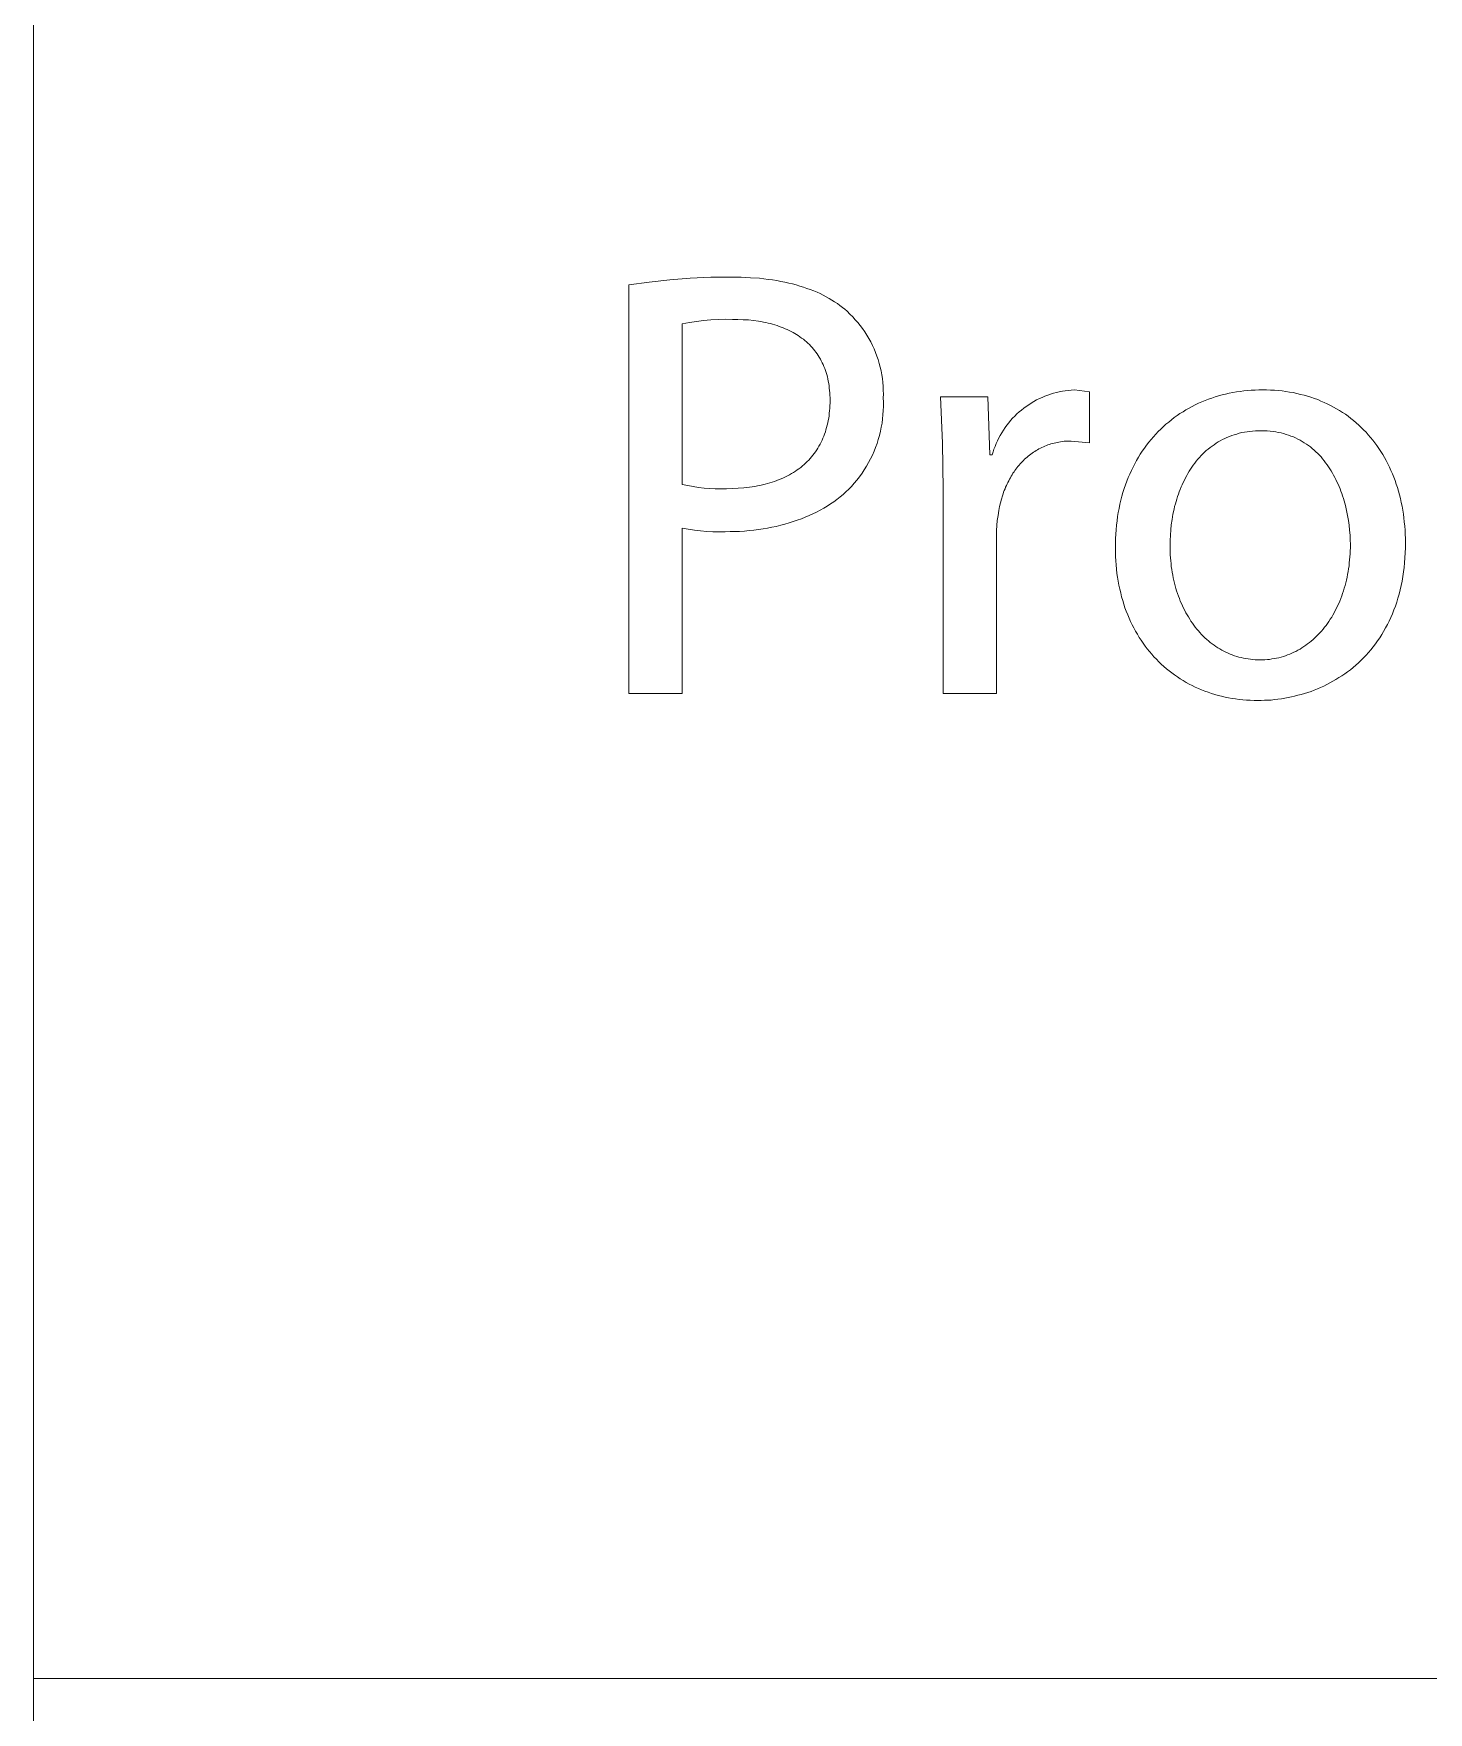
# Model space of a CAD drawing. Header units: millimetres. Extents: x 578 to 4608, y -138 to 2677.
# Drawn here: x 3085.2 to 3177, y -27.9 to 82.5 of the extents above; entities that cross this region are included whole.
import ezdxf

# ---------------------------------------------------------------- set-up
doc = ezdxf.new("R2010")
doc.units = ezdxf.units.MM
doc.header["$MEASUREMENT"] = 0
doc.layers.add('Domyślny', color=7, linetype='Continuous', true_color=0x000000)

msp = doc.modelspace()

# ---------------------------------------------------------------- linework, layer by layer
at = {"layer": 'Domyślny', "color": 18, "lineweight": 15, "true_color": 0x000000}
for p, q in [((3085.22, -138.31), (3085.22, 312.22)), ((3125.72, 66.14), (3127.07, 66.29)), ((3127.07, 66.29), (3128.42, 66.4)), ((3128.42, 66.4), (3129.77, 66.46)), ((3129.77, 66.46), (3131.12, 66.47)), ((3131.12, 66.47), (3131.76, 66.46)), ((3131.76, 66.46), (3132.38, 66.43)), ((3132.38, 66.43), (3132.98, 66.39)), ((3132.98, 66.39), (3133.27, 66.36)), ((3133.27, 66.36), (3133.55, 66.32)), ((3133.55, 66.32), (3133.83, 66.28)), ((3133.83, 66.28), (3134.11, 66.24)), ((3134.11, 66.24), (3134.38, 66.19)), ((3124.39, 65.95), (3125.72, 66.14)), ((3124.39, 39.08), (3124.39, 65.95)), ((3134.38, 66.19), (3134.64, 66.14)), ((3134.64, 66.14), (3134.9, 66.08)), ((3134.9, 66.08), (3135.15, 66.02)), ((3135.15, 66.02), (3135.39, 65.95)), ((3135.39, 65.95), (3135.63, 65.88)), ((3135.63, 65.88), (3135.87, 65.81)), ((3135.87, 65.81), (3136.1, 65.73)), ((3136.1, 65.73), (3136.32, 65.65)), ((3136.32, 65.65), (3136.54, 65.56)), ((3136.54, 65.56), (3136.76, 65.47)), ((3136.76, 65.47), (3136.96, 65.38)), ((3136.96, 65.38), (3137.17, 65.28)), ((3137.17, 65.28), (3137.36, 65.18)), ((3137.36, 65.18), (3137.56, 65.07)), ((3137.56, 65.07), (3137.74, 64.96)), ((3137.74, 64.96), (3137.92, 64.84)), ((3137.92, 64.84), (3138.1, 64.73)), ((3138.1, 64.73), (3138.27, 64.6)), ((3138.27, 64.6), (3138.43, 64.48)), ((3138.43, 64.48), (3138.59, 64.35)), ((3138.59, 64.35), (3138.75, 64.22)), ((3138.75, 64.22), (3138.93, 64.04)), ((3138.93, 64.04), (3139.11, 63.86)), ((3128.36, 63.49), (3127.89, 63.4)), ((3127.89, 63.4), (3127.89, 52.84)), ((3128.83, 63.56), (3128.36, 63.49)), ((3129.3, 63.62), (3128.83, 63.56)), ((3129.78, 63.66), (3129.3, 63.62)), ((3130.25, 63.69), (3129.78, 63.66)), ((3130.73, 63.7), (3130.25, 63.69)), ((3131.2, 63.69), (3130.73, 63.7)), ((3131.56, 63.69), (3131.2, 63.69)), ((3131.91, 63.67), (3131.56, 63.69)), ((3132.25, 63.65), (3131.91, 63.67)), ((3132.59, 63.61), (3132.25, 63.65)), ((3132.91, 63.57), (3132.59, 63.61)), ((3133.07, 63.54), (3132.91, 63.57)), ((3133.23, 63.51), (3133.07, 63.54)), ((3133.39, 63.48), (3133.23, 63.51)), ((3133.54, 63.44), (3133.39, 63.48)), ((3133.69, 63.41), (3133.54, 63.44)), ((3133.84, 63.37), (3133.69, 63.41)), ((3133.98, 63.33), (3133.84, 63.37)), ((3134.13, 63.28), (3133.98, 63.33)), ((3134.27, 63.23), (3134.13, 63.28)), ((3134.4, 63.18), (3134.27, 63.23)), ((3134.54, 63.13), (3134.4, 63.18)), ((3134.67, 63.07), (3134.54, 63.13)), ((3134.8, 63.02), (3134.67, 63.07)), ((3134.93, 62.96), (3134.8, 63.02)), ((3135.06, 62.89), (3134.93, 62.96)), ((3139.11, 63.86), (3139.28, 63.67)), ((3139.28, 63.67), (3139.45, 63.48)), ((3139.45, 63.48), (3139.6, 63.28)), ((3139.6, 63.28), (3139.76, 63.08)), ((3139.76, 63.08), (3139.9, 62.87)), ((3135.18, 62.83), (3135.06, 62.89)), ((3135.3, 62.76), (3135.18, 62.83)), ((3135.42, 62.69), (3135.3, 62.76)), ((3135.53, 62.62), (3135.42, 62.69)), ((3135.64, 62.54), (3135.53, 62.62)), ((3135.75, 62.46), (3135.64, 62.54)), ((3135.86, 62.38), (3135.75, 62.46)), ((3135.96, 62.29), (3135.86, 62.38)), ((3136.06, 62.21), (3135.96, 62.29)), ((3136.16, 62.12), (3136.06, 62.21)), ((3136.26, 62.03), (3136.16, 62.12)), ((3136.35, 61.93), (3136.26, 62.03)), ((3136.44, 61.83), (3136.35, 61.93)), ((3136.52, 61.74), (3136.44, 61.83)), ((3139.9, 62.87), (3140.04, 62.65)), ((3140.04, 62.65), (3140.17, 62.43)), ((3140.17, 62.43), (3140.29, 62.21)), ((3140.29, 62.21), (3140.4, 61.98)), ((3140.4, 61.98), (3140.51, 61.75)), ((3136.61, 61.63), (3136.52, 61.74)), ((3136.69, 61.53), (3136.61, 61.63)), ((3136.76, 61.42), (3136.69, 61.53)), ((3136.84, 61.31), (3136.76, 61.42)), ((3136.91, 61.2), (3136.84, 61.31)), ((3136.98, 61.08), (3136.91, 61.2)), ((3137.04, 60.96), (3136.98, 61.08)), ((3137.1, 60.84), (3137.04, 60.96)), ((3137.16, 60.72), (3137.1, 60.84)), ((3140.51, 61.75), (3140.61, 61.52)), ((3140.61, 61.52), (3140.7, 61.28)), ((3140.7, 61.28), (3140.78, 61.04)), ((3140.78, 61.04), (3140.85, 60.79)), ((3140.85, 60.79), (3140.92, 60.55)), ((3137.21, 60.59), (3137.16, 60.72)), ((3137.27, 60.46), (3137.21, 60.59)), ((3137.31, 60.33), (3137.27, 60.46)), ((3137.36, 60.19), (3137.31, 60.33)), ((3137.4, 60.06), (3137.36, 60.19)), ((3137.44, 59.92), (3137.4, 60.06)), ((3137.47, 59.77), (3137.44, 59.92)), ((3137.5, 59.63), (3137.47, 59.77)), ((3137.53, 59.48), (3137.5, 59.63)), ((3140.92, 60.55), (3140.97, 60.3)), ((3140.97, 60.3), (3141.02, 60.05)), ((3141.02, 60.05), (3141.06, 59.8)), ((3141.06, 59.8), (3141.09, 59.54)), ((3137.55, 59.33), (3137.53, 59.48)), ((3137.57, 59.17), (3137.55, 59.33)), ((3137.59, 59.02), (3137.57, 59.17)), ((3137.6, 58.86), (3137.59, 59.02)), ((3137.61, 58.7), (3137.6, 58.86)), ((3137.62, 58.53), (3137.61, 58.7)), ((3137.62, 58.37), (3137.62, 58.53)), ((3141.09, 59.54), (3141.11, 59.29)), ((3141.11, 59.29), (3141.12, 59.04)), ((3141.12, 59.04), (3141.13, 58.78)), ((3141.13, 58.78), (3141.12, 58.53)), ((3141.12, 58.53), (3141.13, 58.25)), ((3145.02, 55.56), (3144.88, 58.6)), ((3144.88, 58.6), (3148, 58.6)), ((3148, 58.6), (3148.12, 54.78)), ((3151.39, 58.48), (3151.57, 58.56)), ((3151.57, 58.56), (3151.75, 58.63)), ((3151.75, 58.63), (3151.94, 58.71)), ((3151.94, 58.71), (3152.12, 58.77)), ((3152.12, 58.77), (3152.32, 58.83)), ((3152.32, 58.83), (3152.51, 58.88)), ((3152.51, 58.88), (3152.7, 58.92)), ((3152.7, 58.92), (3152.9, 58.96)), ((3152.9, 58.96), (3153.09, 58.99)), ((3153.09, 58.99), (3153.29, 59.02)), ((3153.29, 59.02), (3153.49, 59.03)), ((3153.49, 59.03), (3153.69, 59.05)), ((3153.69, 59.05), (3154.69, 58.92)), ((3154.69, 58.92), (3154.69, 55.58)), ((3162.51, 58.44), (3162.73, 58.51)), ((3162.73, 58.51), (3162.95, 58.59)), ((3162.95, 58.59), (3163.18, 58.66)), ((3163.18, 58.66), (3163.41, 58.72)), ((3163.41, 58.72), (3163.64, 58.78)), ((3163.64, 58.78), (3163.88, 58.83)), ((3163.88, 58.83), (3164.11, 58.88)), ((3164.11, 58.88), (3164.35, 58.92)), ((3164.35, 58.92), (3164.59, 58.95)), ((3164.59, 58.95), (3164.84, 58.98)), ((3164.84, 58.98), (3165.08, 59.01)), ((3165.08, 59.01), (3165.33, 59.03)), ((3165.33, 59.03), (3165.58, 59.04)), ((3165.58, 59.04), (3165.83, 59.05)), ((3165.83, 59.05), (3166.08, 59.05)), ((3166.08, 59.05), (3166.34, 59.05)), ((3166.34, 59.05), (3166.6, 59.04)), ((3166.6, 59.04), (3166.85, 59.03)), ((3166.85, 59.03), (3167.11, 59.01)), ((3167.11, 59.01), (3167.36, 58.98)), ((3167.36, 58.98), (3167.61, 58.95)), ((3167.61, 58.95), (3167.85, 58.91)), ((3167.85, 58.91), (3168.09, 58.87)), ((3168.09, 58.87), (3168.33, 58.82)), ((3168.33, 58.82), (3168.57, 58.76)), ((3168.57, 58.76), (3168.8, 58.7)), ((3168.8, 58.7), (3169.03, 58.64)), ((3169.03, 58.64), (3169.25, 58.57)), ((3169.25, 58.57), (3169.48, 58.49)), ((3137.55, 57.35), (3137.57, 57.52)), ((3137.57, 57.52), (3137.59, 57.68)), ((3137.59, 57.68), (3137.6, 57.85)), ((3137.6, 57.85), (3137.61, 58.02)), ((3137.61, 58.02), (3137.62, 58.19)), ((3137.62, 58.19), (3137.62, 58.37)), ((3141.1, 57.42), (3141.07, 57.15)), ((3141.12, 57.7), (3141.1, 57.42)), ((3141.13, 57.97), (3141.12, 57.7)), ((3141.13, 58.25), (3141.13, 57.97)), ((3149.77, 57.33), (3149.91, 57.47)), ((3149.91, 57.47), (3150.06, 57.6)), ((3150.06, 57.6), (3150.21, 57.73)), ((3150.21, 57.73), (3150.37, 57.85)), ((3150.37, 57.85), (3150.53, 57.97)), ((3150.53, 57.97), (3150.69, 58.08)), ((3150.69, 58.08), (3150.86, 58.19)), ((3150.86, 58.19), (3151.03, 58.29)), ((3151.03, 58.29), (3151.21, 58.39)), ((3151.21, 58.39), (3151.39, 58.48)), ((3160.45, 57.36), (3160.64, 57.49)), ((3160.64, 57.49), (3160.84, 57.62)), ((3160.84, 57.62), (3161.03, 57.74)), ((3161.03, 57.74), (3161.24, 57.85)), ((3161.24, 57.85), (3161.44, 57.96)), ((3161.44, 57.96), (3161.65, 58.07)), ((3161.65, 58.07), (3161.86, 58.17)), ((3161.86, 58.17), (3162.07, 58.26)), ((3162.07, 58.26), (3162.29, 58.35)), ((3162.29, 58.35), (3162.51, 58.44)), ((3169.48, 58.49), (3169.7, 58.41)), ((3169.7, 58.41), (3169.91, 58.32)), ((3169.91, 58.32), (3170.13, 58.23)), ((3170.13, 58.23), (3170.33, 58.13)), ((3170.33, 58.13), (3170.54, 58.03)), ((3170.54, 58.03), (3170.74, 57.92)), ((3170.74, 57.92), (3170.94, 57.81)), ((3170.94, 57.81), (3171.14, 57.7)), ((3171.14, 57.7), (3171.33, 57.57)), ((3171.33, 57.57), (3171.52, 57.45)), ((3171.52, 57.45), (3171.7, 57.32)), ((3137.31, 56.29), (3137.35, 56.43)), ((3137.35, 56.43), (3137.39, 56.58)), ((3137.39, 56.58), (3137.43, 56.73)), ((3137.43, 56.73), (3137.47, 56.88)), ((3137.47, 56.88), (3137.5, 57.04)), ((3137.5, 57.04), (3137.53, 57.19)), ((3137.53, 57.19), (3137.55, 57.35)), ((3140.93, 56.33), (3140.87, 56.06)), ((3140.99, 56.6), (3140.93, 56.33)), ((3141.04, 56.87), (3140.99, 56.6)), ((3141.07, 57.15), (3141.04, 56.87)), ((3148.91, 56.23), (3149.02, 56.4)), ((3149.02, 56.4), (3149.13, 56.57)), ((3149.13, 56.57), (3149.25, 56.73)), ((3149.25, 56.73), (3149.37, 56.88)), ((3149.37, 56.88), (3149.5, 57.04)), ((3149.5, 57.04), (3149.63, 57.19)), ((3149.63, 57.19), (3149.77, 57.33)), ((3159.05, 56.15), (3159.21, 56.32)), ((3159.21, 56.32), (3159.38, 56.48)), ((3159.38, 56.48), (3159.55, 56.64)), ((3159.55, 56.64), (3159.72, 56.79)), ((3159.72, 56.79), (3159.9, 56.94)), ((3159.9, 56.94), (3160.08, 57.09)), ((3160.08, 57.09), (3160.26, 57.23)), ((3160.26, 57.23), (3160.45, 57.36)), ((3165.24, 56.32), (3165.06, 56.3)), ((3165.42, 56.34), (3165.24, 56.32)), ((3165.61, 56.36), (3165.42, 56.34)), ((3165.8, 56.37), (3165.61, 56.36)), ((3166, 56.37), (3165.8, 56.37)), ((3166.19, 56.37), (3166, 56.37)), ((3166.38, 56.36), (3166.19, 56.37)), ((3166.57, 56.34), (3166.38, 56.36)), ((3166.76, 56.32), (3166.57, 56.34)), ((3166.94, 56.29), (3166.76, 56.32)), ((3171.7, 57.32), (3171.88, 57.18)), ((3171.88, 57.18), (3172.06, 57.04)), ((3172.06, 57.04), (3172.23, 56.89)), ((3172.23, 56.89), (3172.4, 56.74)), ((3172.4, 56.74), (3172.56, 56.59)), ((3172.56, 56.59), (3172.72, 56.43)), ((3172.72, 56.43), (3172.88, 56.27)), ((3136.74, 55.11), (3136.82, 55.23)), ((3136.82, 55.23), (3136.89, 55.35)), ((3136.89, 55.35), (3136.96, 55.48)), ((3136.96, 55.48), (3137.03, 55.61)), ((3137.03, 55.61), (3137.09, 55.74)), ((3137.09, 55.74), (3137.15, 55.87)), ((3137.15, 55.87), (3137.21, 56.01)), ((3137.21, 56.01), (3137.26, 56.15)), ((3137.26, 56.15), (3137.31, 56.29)), ((3140.61, 55.27), (3140.51, 55.02)), ((3140.71, 55.53), (3140.61, 55.27)), ((3140.79, 55.8), (3140.71, 55.53)), ((3140.87, 56.06), (3140.79, 55.8)), ((3145.05, 52.51), (3145.02, 55.56)), ((3148.4, 55.16), (3148.47, 55.34)), ((3148.47, 55.34), (3148.55, 55.53)), ((3148.55, 55.53), (3148.63, 55.71)), ((3148.63, 55.71), (3148.72, 55.89)), ((3148.72, 55.89), (3148.81, 56.06)), ((3148.81, 56.06), (3148.91, 56.23)), ((3151.46, 55.22), (3151.36, 55.17)), ((3151.55, 55.27), (3151.46, 55.22)), ((3151.65, 55.31), (3151.55, 55.27)), ((3151.75, 55.35), (3151.65, 55.31)), ((3151.85, 55.39), (3151.75, 55.35)), ((3151.95, 55.43), (3151.85, 55.39)), ((3152.05, 55.47), (3151.95, 55.43)), ((3152.15, 55.5), (3152.05, 55.47)), ((3152.25, 55.53), (3152.15, 55.5)), ((3152.36, 55.56), (3152.25, 55.53)), ((3152.47, 55.58), (3152.36, 55.56)), ((3152.57, 55.6), (3152.47, 55.58)), ((3152.68, 55.62), (3152.57, 55.6)), ((3152.79, 55.64), (3152.68, 55.62)), ((3152.9, 55.66), (3152.79, 55.64)), ((3153.01, 55.67), (3152.9, 55.66)), ((3153.13, 55.68), (3153.01, 55.67)), ((3153.24, 55.68), (3153.13, 55.68)), ((3153.36, 55.69), (3153.24, 55.68)), ((3153.47, 55.69), (3153.36, 55.69)), ((3154.69, 55.58), (3153.47, 55.69)), ((3158.16, 55.03), (3158.3, 55.23)), ((3158.3, 55.23), (3158.44, 55.42)), ((3158.44, 55.42), (3158.59, 55.61)), ((3158.59, 55.61), (3158.74, 55.79)), ((3158.74, 55.79), (3158.89, 55.97)), ((3158.89, 55.97), (3159.05, 56.15)), ((3162.62, 55.26), (3162.5, 55.16)), ((3162.75, 55.36), (3162.62, 55.26)), ((3162.88, 55.45), (3162.75, 55.36)), ((3163.01, 55.54), (3162.88, 55.45)), ((3163.15, 55.63), (3163.01, 55.54)), ((3163.29, 55.71), (3163.15, 55.63)), ((3163.44, 55.78), (3163.29, 55.71)), ((3163.58, 55.86), (3163.44, 55.78)), ((3163.73, 55.92), (3163.58, 55.86)), ((3163.89, 55.99), (3163.73, 55.92)), ((3164.05, 56.05), (3163.89, 55.99)), ((3164.21, 56.1), (3164.05, 56.05)), ((3164.37, 56.15), (3164.21, 56.1)), ((3164.54, 56.2), (3164.37, 56.15)), ((3164.71, 56.24), (3164.54, 56.2)), ((3164.88, 56.27), (3164.71, 56.24)), ((3165.06, 56.3), (3164.88, 56.27)), ((3167.11, 56.26), (3166.94, 56.29)), ((3167.29, 56.23), (3167.11, 56.26)), ((3167.46, 56.18), (3167.29, 56.23)), ((3167.62, 56.13), (3167.46, 56.18)), ((3167.78, 56.08), (3167.62, 56.13)), ((3167.94, 56.02), (3167.78, 56.08)), ((3168.1, 55.96), (3167.94, 56.02)), ((3168.25, 55.89), (3168.1, 55.96)), ((3168.4, 55.82), (3168.25, 55.89)), ((3168.54, 55.74), (3168.4, 55.82)), ((3168.68, 55.66), (3168.54, 55.74)), ((3168.82, 55.58), (3168.68, 55.66)), ((3168.96, 55.49), (3168.82, 55.58)), ((3169.09, 55.39), (3168.96, 55.49)), ((3169.22, 55.3), (3169.09, 55.39)), ((3169.34, 55.2), (3169.22, 55.3)), ((3172.88, 56.27), (3173.03, 56.1)), ((3173.03, 56.1), (3173.18, 55.93)), ((3173.18, 55.93), (3173.32, 55.75)), ((3173.32, 55.75), (3173.46, 55.57)), ((3173.46, 55.57), (3173.6, 55.39)), ((3173.6, 55.39), (3173.73, 55.2)), ((3135.8, 54.05), (3135.91, 54.14)), ((3135.91, 54.14), (3136.01, 54.24)), ((3136.01, 54.24), (3136.12, 54.34)), ((3136.12, 54.34), (3136.22, 54.44)), ((3136.22, 54.44), (3136.31, 54.55)), ((3136.31, 54.55), (3136.4, 54.65)), ((3136.4, 54.65), (3136.49, 54.76)), ((3136.49, 54.76), (3136.58, 54.88)), ((3136.58, 54.88), (3136.66, 54.99)), ((3136.66, 54.99), (3136.74, 55.11)), ((3140.15, 54.27), (3140.01, 54.03)), ((3140.28, 54.52), (3140.15, 54.27)), ((3140.4, 54.76), (3140.28, 54.52)), ((3140.51, 55.02), (3140.4, 54.76)), ((3148.12, 54.78), (3148.28, 54.78)), ((3148.28, 54.78), (3148.34, 54.97)), ((3148.34, 54.97), (3148.4, 55.16)), ((3150.05, 54.1), (3149.98, 54.01)), ((3150.12, 54.18), (3150.05, 54.1)), ((3150.19, 54.26), (3150.12, 54.18)), ((3150.27, 54.34), (3150.19, 54.26)), ((3150.34, 54.42), (3150.27, 54.34)), ((3150.42, 54.49), (3150.34, 54.42)), ((3150.5, 54.56), (3150.42, 54.49)), ((3150.58, 54.63), (3150.5, 54.56)), ((3150.66, 54.7), (3150.58, 54.63)), ((3150.74, 54.77), (3150.66, 54.7)), ((3150.83, 54.83), (3150.74, 54.77)), ((3150.91, 54.89), (3150.83, 54.83)), ((3151, 54.95), (3150.91, 54.89)), ((3151.09, 55.01), (3151, 54.95)), ((3151.18, 55.07), (3151.09, 55.01)), ((3151.27, 55.12), (3151.18, 55.07)), ((3151.36, 55.17), (3151.27, 55.12)), ((3157.55, 53.98), (3157.66, 54.2)), ((3157.66, 54.2), (3157.78, 54.41)), ((3157.78, 54.41), (3157.9, 54.62)), ((3157.9, 54.62), (3158.03, 54.83)), ((3158.03, 54.83), (3158.16, 55.03)), ((3161.51, 54.11), (3161.42, 53.97)), ((3161.61, 54.24), (3161.51, 54.11)), ((3161.71, 54.36), (3161.61, 54.24)), ((3161.81, 54.49), (3161.71, 54.36)), ((3161.92, 54.61), (3161.81, 54.49)), ((3162.03, 54.73), (3161.92, 54.61)), ((3162.14, 54.84), (3162.03, 54.73)), ((3162.26, 54.95), (3162.14, 54.84)), ((3162.37, 55.06), (3162.26, 54.95)), ((3162.5, 55.16), (3162.37, 55.06)), ((3169.46, 55.09), (3169.34, 55.2)), ((3169.58, 54.98), (3169.46, 55.09)), ((3169.7, 54.87), (3169.58, 54.98)), ((3169.81, 54.75), (3169.7, 54.87)), ((3169.92, 54.64), (3169.81, 54.75)), ((3170.02, 54.51), (3169.92, 54.64)), ((3170.12, 54.39), (3170.02, 54.51)), ((3170.22, 54.26), (3170.12, 54.39)), ((3170.32, 54.13), (3170.22, 54.26)), ((3170.41, 54), (3170.32, 54.13)), ((3173.73, 55.2), (3173.86, 55)), ((3173.86, 55), (3173.98, 54.81)), ((3173.98, 54.81), (3174.1, 54.61)), ((3174.1, 54.61), (3174.21, 54.4)), ((3174.21, 54.4), (3174.32, 54.19)), ((3174.32, 54.19), (3174.42, 53.98)), ((3133.81, 52.98), (3133.96, 53.03)), ((3133.96, 53.03), (3134.11, 53.09)), ((3134.11, 53.09), (3134.26, 53.15)), ((3134.26, 53.15), (3134.41, 53.21)), ((3134.41, 53.21), (3134.55, 53.27)), ((3134.55, 53.27), (3134.69, 53.33)), ((3134.69, 53.33), (3134.82, 53.4)), ((3134.82, 53.4), (3134.95, 53.47)), ((3134.95, 53.47), (3135.08, 53.55)), ((3135.08, 53.55), (3135.21, 53.63)), ((3135.21, 53.63), (3135.34, 53.7)), ((3135.34, 53.7), (3135.46, 53.79)), ((3135.46, 53.79), (3135.57, 53.87)), ((3135.57, 53.87), (3135.69, 53.96)), ((3135.69, 53.96), (3135.8, 54.05)), ((3139.39, 53.12), (3139.21, 52.91)), ((3139.56, 53.34), (3139.39, 53.12)), ((3139.72, 53.57), (3139.56, 53.34)), ((3139.87, 53.8), (3139.72, 53.57)), ((3140.01, 54.03), (3139.87, 53.8)), ((3149.37, 53.08), (3149.32, 52.97)), ((3149.42, 53.18), (3149.37, 53.08)), ((3149.48, 53.28), (3149.42, 53.18)), ((3149.54, 53.37), (3149.48, 53.28)), ((3149.59, 53.47), (3149.54, 53.37)), ((3149.65, 53.57), (3149.59, 53.47)), ((3149.72, 53.66), (3149.65, 53.57)), ((3149.78, 53.75), (3149.72, 53.66)), ((3149.85, 53.84), (3149.78, 53.75)), ((3149.91, 53.93), (3149.85, 53.84)), ((3149.98, 54.01), (3149.91, 53.93)), ((3157.06, 52.81), (3157.14, 53.05)), ((3157.14, 53.05), (3157.24, 53.29)), ((3157.24, 53.29), (3157.34, 53.52)), ((3157.34, 53.52), (3157.44, 53.75)), ((3157.44, 53.75), (3157.55, 53.98)), ((3160.93, 53.12), (3160.85, 52.97)), ((3161, 53.27), (3160.93, 53.12)), ((3161.08, 53.42), (3161, 53.27)), ((3161.16, 53.56), (3161.08, 53.42)), ((3161.24, 53.7), (3161.16, 53.56)), ((3161.33, 53.84), (3161.24, 53.7)), ((3161.42, 53.97), (3161.33, 53.84)), ((3170.5, 53.86), (3170.41, 54)), ((3170.59, 53.72), (3170.5, 53.86)), ((3170.67, 53.58), (3170.59, 53.72)), ((3170.75, 53.44), (3170.67, 53.58)), ((3170.83, 53.3), (3170.75, 53.44)), ((3170.9, 53.15), (3170.83, 53.3)), ((3170.97, 53), (3170.9, 53.15)), ((3171.04, 52.85), (3170.97, 53)), ((3174.42, 53.98), (3174.52, 53.76)), ((3174.52, 53.76), (3174.62, 53.54)), ((3174.62, 53.54), (3174.71, 53.32)), ((3174.71, 53.32), (3174.79, 53.09)), ((3174.79, 53.09), (3174.87, 52.86)), ((3127.89, 52.84), (3128.25, 52.76)), ((3128.25, 52.76), (3128.61, 52.7)), ((3128.61, 52.7), (3128.97, 52.64)), ((3128.97, 52.64), (3129.34, 52.6)), ((3129.34, 52.6), (3129.7, 52.57)), ((3129.7, 52.57), (3130.07, 52.55)), ((3130.07, 52.55), (3130.43, 52.55)), ((3130.43, 52.55), (3130.8, 52.55)), ((3130.8, 52.55), (3131.19, 52.56)), ((3131.19, 52.56), (3131.58, 52.58)), ((3131.58, 52.58), (3131.95, 52.61)), ((3131.95, 52.61), (3132.13, 52.63)), ((3132.13, 52.63), (3132.31, 52.65)), ((3132.31, 52.65), (3132.49, 52.68)), ((3132.49, 52.68), (3132.66, 52.7)), ((3132.66, 52.7), (3132.84, 52.74)), ((3132.84, 52.74), (3133, 52.77)), ((3133, 52.77), (3133.17, 52.81)), ((3133.17, 52.81), (3133.34, 52.85)), ((3133.34, 52.85), (3133.5, 52.89)), ((3133.5, 52.89), (3133.66, 52.93)), ((3133.66, 52.93), (3133.81, 52.98)), ((3138.28, 52.01), (3138.07, 51.85)), ((3138.47, 52.18), (3138.28, 52.01)), ((3138.66, 52.35), (3138.47, 52.18)), ((3138.85, 52.52), (3138.66, 52.35)), ((3139.03, 52.7), (3138.85, 52.52)), ((3139.21, 52.91), (3139.03, 52.7)), ((3145.05, 39.08), (3145.05, 52.51)), ((3148.96, 52.09), (3148.89, 51.86)), ((3149, 52.21), (3148.96, 52.09)), ((3149.04, 52.32), (3149, 52.21)), ((3149.08, 52.43), (3149.04, 52.32)), ((3149.13, 52.54), (3149.08, 52.43)), ((3149.17, 52.65), (3149.13, 52.54)), ((3149.22, 52.76), (3149.17, 52.65)), ((3149.27, 52.87), (3149.22, 52.76)), ((3149.32, 52.97), (3149.27, 52.87)), ((3156.75, 51.8), (3156.82, 52.06)), ((3156.82, 52.06), (3156.89, 52.31)), ((3156.89, 52.31), (3156.97, 52.56)), ((3156.97, 52.56), (3157.06, 52.81)), ((3160.48, 52.04), (3160.43, 51.87)), ((3160.54, 52.2), (3160.48, 52.04)), ((3160.59, 52.36), (3160.54, 52.2)), ((3160.65, 52.51), (3160.59, 52.36)), ((3160.72, 52.67), (3160.65, 52.51)), ((3160.78, 52.82), (3160.72, 52.67)), ((3160.85, 52.97), (3160.78, 52.82)), ((3171.11, 52.7), (3171.04, 52.85)), ((3171.17, 52.55), (3171.11, 52.7)), ((3171.23, 52.39), (3171.17, 52.55)), ((3171.28, 52.24), (3171.23, 52.39)), ((3171.34, 52.08), (3171.28, 52.24)), ((3171.39, 51.92), (3171.34, 52.08)), ((3171.44, 51.76), (3171.39, 51.92)), ((3174.87, 52.86), (3174.95, 52.63)), ((3174.95, 52.63), (3175.02, 52.39)), ((3175.02, 52.39), (3175.09, 52.15)), ((3175.09, 52.15), (3175.15, 51.9)), ((3175.15, 51.9), (3175.2, 51.65)), ((3136.24, 50.79), (3135.98, 50.68)), ((3136.49, 50.9), (3136.24, 50.79)), ((3136.73, 51.02), (3136.49, 50.9)), ((3136.97, 51.14), (3136.73, 51.02)), ((3137.2, 51.27), (3136.97, 51.14)), ((3137.43, 51.41), (3137.2, 51.27)), ((3137.65, 51.55), (3137.43, 51.41)), ((3137.86, 51.7), (3137.65, 51.55)), ((3138.07, 51.85), (3137.86, 51.7)), ((3148.67, 50.8), (3148.62, 50.47)), ((3148.72, 51.13), (3148.67, 50.8)), ((3148.77, 51.38), (3148.72, 51.13)), ((3148.83, 51.62), (3148.77, 51.38)), ((3148.89, 51.86), (3148.83, 51.62)), ((3156.54, 50.72), (3156.58, 50.99)), ((3156.58, 50.99), (3156.63, 51.26)), ((3156.63, 51.26), (3156.69, 51.53)), ((3156.69, 51.53), (3156.75, 51.8)), ((3160.18, 50.87), (3160.12, 50.53)), ((3160.25, 51.21), (3160.18, 50.87)), ((3160.29, 51.38), (3160.25, 51.21)), ((3160.34, 51.55), (3160.29, 51.38)), ((3160.38, 51.71), (3160.34, 51.55)), ((3160.43, 51.87), (3160.38, 51.71)), ((3171.53, 51.44), (3171.44, 51.76)), ((3171.6, 51.12), (3171.53, 51.44)), ((3171.67, 50.8), (3171.6, 51.12)), ((3171.72, 50.47), (3171.67, 50.8)), ((3175.2, 51.65), (3175.25, 51.4)), ((3175.25, 51.4), (3175.3, 51.15)), ((3175.3, 51.15), (3175.34, 50.89)), ((3175.34, 50.89), (3175.37, 50.63)), ((3128.29, 49.89), (3127.89, 49.96)), ((3127.89, 49.96), (3127.89, 39.08)), ((3128.69, 49.83), (3128.29, 49.89)), ((3129.09, 49.78), (3128.69, 49.83)), ((3129.5, 49.75), (3129.09, 49.78)), ((3129.91, 49.72), (3129.5, 49.75)), ((3130.31, 49.72), (3129.91, 49.72)), ((3130.72, 49.72), (3130.31, 49.72)), ((3131.04, 49.73), (3130.72, 49.72)), ((3131.36, 49.74), (3131.04, 49.73)), ((3131.67, 49.75), (3131.36, 49.74)), ((3131.99, 49.77), (3131.67, 49.75)), ((3132.3, 49.8), (3131.99, 49.77)), ((3132.6, 49.83), (3132.3, 49.8)), ((3132.91, 49.87), (3132.6, 49.83)), ((3133.21, 49.91), (3132.91, 49.87)), ((3133.5, 49.96), (3133.21, 49.91)), ((3133.79, 50.02), (3133.5, 49.96)), ((3134.08, 50.08), (3133.79, 50.02)), ((3134.37, 50.15), (3134.08, 50.08)), ((3134.65, 50.22), (3134.37, 50.15)), ((3134.92, 50.3), (3134.65, 50.22)), ((3135.2, 50.39), (3134.92, 50.3)), ((3135.46, 50.48), (3135.2, 50.39)), ((3135.73, 50.57), (3135.46, 50.48)), ((3135.98, 50.68), (3135.73, 50.57)), ((3148.57, 49.81), (3148.56, 49.48)), ((3148.59, 50.14), (3148.57, 49.81)), ((3148.62, 50.47), (3148.59, 50.14)), ((3156.42, 49.57), (3156.44, 49.86)), ((3156.44, 49.86), (3156.47, 50.15)), ((3156.47, 50.15), (3156.5, 50.44)), ((3156.5, 50.44), (3156.54, 50.72)), ((3160.03, 49.84), (3160.01, 49.5)), ((3160.07, 50.19), (3160.03, 49.84)), ((3160.12, 50.53), (3160.07, 50.19)), ((3171.77, 50.15), (3171.72, 50.47)), ((3171.8, 49.83), (3171.77, 50.15)), ((3171.83, 49.51), (3171.8, 49.83)), ((3175.37, 50.63), (3175.4, 50.37)), ((3175.4, 50.37), (3175.43, 50.1)), ((3175.43, 50.1), (3175.45, 49.83)), ((3175.45, 49.83), (3175.46, 49.56)), ((3148.56, 49.48), (3148.56, 39.08)), ((3156.39, 48.97), (3156.4, 49.27)), ((3156.39, 48.67), (3156.39, 48.97)), ((3156.39, 48.38), (3156.39, 48.67)), ((3156.4, 49.27), (3156.42, 49.57)), ((3160.01, 49.5), (3159.99, 49.15)), ((3159.99, 49.15), (3159.99, 48.8)), ((3159.99, 48.8), (3159.99, 48.6)), ((3159.99, 48.6), (3159.99, 48.4)), ((3171.84, 49.19), (3171.83, 49.51)), ((3171.85, 48.88), (3171.84, 49.19)), ((3171.84, 48.47), (3171.85, 48.67)), ((3171.85, 48.67), (3171.85, 48.88)), ((3175.46, 49.56), (3175.47, 49.28)), ((3175.47, 48.67), (3175.46, 48.34)), ((3175.47, 49.28), (3175.47, 49)), ((3175.47, 49), (3175.47, 48.67)), ((3156.4, 48.09), (3156.39, 48.38)), ((3156.42, 47.81), (3156.4, 48.09)), ((3156.44, 47.54), (3156.42, 47.81)), ((3156.46, 47.26), (3156.44, 47.54)), ((3159.99, 48.4), (3160, 48.21)), ((3160, 48.21), (3160.01, 48.01)), ((3160.01, 48.01), (3160.03, 47.82)), ((3160.03, 47.82), (3160.05, 47.63)), ((3160.05, 47.63), (3160.07, 47.44)), ((3171.73, 47.29), (3171.76, 47.48)), ((3171.76, 47.48), (3171.78, 47.68)), ((3171.78, 47.68), (3171.8, 47.87)), ((3171.8, 47.87), (3171.82, 48.07)), ((3171.82, 48.07), (3171.83, 48.27)), ((3171.83, 48.27), (3171.84, 48.47)), ((3175.42, 47.69), (3175.38, 47.38)), ((3175.44, 48.01), (3175.42, 47.69)), ((3175.46, 48.34), (3175.44, 48.01)), ((3156.49, 46.99), (3156.46, 47.26)), ((3156.53, 46.73), (3156.49, 46.99)), ((3156.57, 46.47), (3156.53, 46.73)), ((3156.62, 46.21), (3156.57, 46.47)), ((3160.07, 47.44), (3160.1, 47.25)), ((3160.1, 47.25), (3160.13, 47.07)), ((3160.13, 47.07), (3160.16, 46.88)), ((3160.16, 46.88), (3160.2, 46.7)), ((3160.2, 46.7), (3160.23, 46.52)), ((3160.23, 46.52), (3160.28, 46.35)), ((3171.5, 46.19), (3171.55, 46.37)), ((3171.55, 46.37), (3171.59, 46.55)), ((3171.59, 46.55), (3171.63, 46.73)), ((3171.63, 46.73), (3171.67, 46.91)), ((3171.67, 46.91), (3171.7, 47.1)), ((3171.7, 47.1), (3171.73, 47.29)), ((3175.25, 46.48), (3175.19, 46.19)), ((3175.3, 46.78), (3175.25, 46.48)), ((3175.35, 47.08), (3175.3, 46.78)), ((3175.38, 47.38), (3175.35, 47.08)), ((3156.68, 45.95), (3156.62, 46.21)), ((3156.74, 45.7), (3156.68, 45.95)), ((3156.8, 45.45), (3156.74, 45.7)), ((3156.87, 45.21), (3156.8, 45.45)), ((3160.28, 46.35), (3160.32, 46.17)), ((3160.32, 46.17), (3160.37, 46)), ((3160.37, 46), (3160.42, 45.83)), ((3160.42, 45.83), (3160.48, 45.66)), ((3160.48, 45.66), (3160.54, 45.49)), ((3160.54, 45.49), (3160.6, 45.33)), ((3160.6, 45.33), (3160.66, 45.17)), ((3171.15, 45.17), (3171.22, 45.33)), ((3171.22, 45.33), (3171.28, 45.5)), ((3171.28, 45.5), (3171.34, 45.67)), ((3171.34, 45.67), (3171.4, 45.84)), ((3171.4, 45.84), (3171.45, 46.01)), ((3171.45, 46.01), (3171.5, 46.19)), ((3174.98, 45.36), (3174.9, 45.1)), ((3175.06, 45.63), (3174.98, 45.36)), ((3175.13, 45.91), (3175.06, 45.63)), ((3175.19, 46.19), (3175.13, 45.91)), ((3156.94, 44.97), (3156.87, 45.21)), ((3157.02, 44.73), (3156.94, 44.97)), ((3157.11, 44.5), (3157.02, 44.73)), ((3157.2, 44.27), (3157.11, 44.5)), ((3157.29, 44.05), (3157.2, 44.27)), ((3160.66, 45.17), (3160.73, 45.01)), ((3160.73, 45.01), (3160.8, 44.85)), ((3160.8, 44.85), (3160.87, 44.7)), ((3160.87, 44.7), (3160.95, 44.55)), ((3160.95, 44.55), (3161.02, 44.4)), ((3161.02, 44.4), (3161.11, 44.26)), ((3161.11, 44.26), (3161.19, 44.12)), ((3170.62, 44.11), (3170.7, 44.25)), ((3170.7, 44.25), (3170.78, 44.4)), ((3170.78, 44.4), (3170.86, 44.55)), ((3170.86, 44.55), (3170.94, 44.7)), ((3170.94, 44.7), (3171.01, 44.85)), ((3171.01, 44.85), (3171.09, 45.01)), ((3171.09, 45.01), (3171.15, 45.17)), ((3174.62, 44.33), (3174.51, 44.09)), ((3174.72, 44.58), (3174.62, 44.33)), ((3174.81, 44.84), (3174.72, 44.58)), ((3174.9, 45.1), (3174.81, 44.84)), ((3157.39, 43.82), (3157.29, 44.05)), ((3157.5, 43.61), (3157.39, 43.82)), ((3157.6, 43.4), (3157.5, 43.61)), ((3157.72, 43.19), (3157.6, 43.4)), ((3157.84, 42.98), (3157.72, 43.19)), ((3161.19, 44.12), (3161.28, 43.98)), ((3161.28, 43.98), (3161.36, 43.84)), ((3161.36, 43.84), (3161.46, 43.71)), ((3161.46, 43.71), (3161.55, 43.58)), ((3161.55, 43.58), (3161.65, 43.45)), ((3161.65, 43.45), (3161.75, 43.32)), ((3161.75, 43.32), (3161.85, 43.2)), ((3161.85, 43.2), (3161.95, 43.09)), ((3161.95, 43.09), (3162.06, 42.97)), ((3169.73, 42.96), (3169.84, 43.07)), ((3169.84, 43.07), (3169.95, 43.19)), ((3169.95, 43.19), (3170.05, 43.31)), ((3170.05, 43.31), (3170.15, 43.44)), ((3170.15, 43.44), (3170.25, 43.57)), ((3170.25, 43.57), (3170.35, 43.7)), ((3170.35, 43.7), (3170.44, 43.83)), ((3170.44, 43.83), (3170.53, 43.97)), ((3170.53, 43.97), (3170.62, 44.11)), ((3174.04, 43.17), (3173.91, 42.96)), ((3174.17, 43.4), (3174.04, 43.17)), ((3174.29, 43.62), (3174.17, 43.4)), ((3174.4, 43.85), (3174.29, 43.62)), ((3174.51, 44.09), (3174.4, 43.85)), ((3157.96, 42.78), (3157.84, 42.98)), ((3158.09, 42.59), (3157.96, 42.78)), ((3158.22, 42.39), (3158.09, 42.59)), ((3158.35, 42.21), (3158.22, 42.39)), ((3158.49, 42.02), (3158.35, 42.21)), ((3158.63, 41.85), (3158.49, 42.02)), ((3162.06, 42.97), (3162.17, 42.86)), ((3162.17, 42.86), (3162.28, 42.75)), ((3162.28, 42.75), (3162.4, 42.65)), ((3162.4, 42.65), (3162.51, 42.55)), ((3162.51, 42.55), (3162.63, 42.45)), ((3162.63, 42.45), (3162.75, 42.35)), ((3162.75, 42.35), (3162.88, 42.26)), ((3162.88, 42.26), (3163, 42.18)), ((3163, 42.18), (3163.13, 42.1)), ((3163.13, 42.1), (3163.26, 42.02)), ((3163.26, 42.02), (3163.39, 41.94)), ((3168.4, 41.93), (3168.54, 42.01)), ((3168.54, 42.01), (3168.66, 42.09)), ((3168.66, 42.09), (3168.79, 42.17)), ((3168.79, 42.17), (3168.92, 42.26)), ((3168.92, 42.26), (3169.04, 42.35)), ((3169.04, 42.35), (3169.16, 42.44)), ((3169.16, 42.44), (3169.28, 42.54)), ((3169.28, 42.54), (3169.4, 42.64)), ((3169.4, 42.64), (3169.51, 42.74)), ((3169.51, 42.74), (3169.62, 42.85)), ((3169.62, 42.85), (3169.73, 42.96)), ((3173.2, 41.97), (3173.04, 41.78)), ((3173.35, 42.15), (3173.2, 41.97)), ((3173.5, 42.35), (3173.35, 42.15)), ((3173.64, 42.55), (3173.5, 42.35)), ((3173.78, 42.75), (3173.64, 42.55)), ((3173.91, 42.96), (3173.78, 42.75)), ((3158.78, 41.67), (3158.63, 41.85)), ((3158.93, 41.5), (3158.78, 41.67)), ((3159.09, 41.34), (3158.93, 41.5)), ((3159.25, 41.18), (3159.09, 41.34)), ((3159.41, 41.02), (3159.25, 41.18)), ((3159.58, 40.87), (3159.41, 41.02)), ((3159.75, 40.72), (3159.58, 40.87)), ((3163.39, 41.94), (3163.52, 41.87)), ((3163.52, 41.87), (3163.66, 41.8)), ((3163.66, 41.8), (3163.8, 41.74)), ((3163.8, 41.74), (3163.94, 41.68)), ((3163.94, 41.68), (3164.08, 41.62)), ((3164.08, 41.62), (3164.22, 41.57)), ((3164.22, 41.57), (3164.37, 41.53)), ((3164.37, 41.53), (3164.52, 41.48)), ((3164.52, 41.48), (3164.66, 41.45)), ((3164.66, 41.45), (3164.82, 41.41)), ((3164.82, 41.41), (3164.97, 41.38)), ((3164.97, 41.38), (3165.12, 41.36)), ((3165.12, 41.36), (3165.28, 41.34)), ((3165.28, 41.34), (3165.44, 41.32)), ((3165.44, 41.32), (3165.59, 41.31)), ((3165.59, 41.31), (3165.76, 41.3)), ((3165.76, 41.3), (3165.92, 41.3)), ((3165.92, 41.3), (3166.08, 41.3)), ((3166.08, 41.3), (3166.23, 41.31)), ((3166.23, 41.31), (3166.39, 41.32)), ((3166.39, 41.32), (3166.54, 41.33)), ((3166.54, 41.33), (3166.69, 41.36)), ((3166.69, 41.36), (3166.85, 41.38)), ((3166.85, 41.38), (3166.99, 41.41)), ((3166.99, 41.41), (3167.14, 41.44)), ((3167.14, 41.44), (3167.29, 41.48)), ((3167.29, 41.48), (3167.44, 41.52)), ((3167.44, 41.52), (3167.58, 41.57)), ((3167.58, 41.57), (3167.72, 41.62)), ((3167.72, 41.62), (3167.86, 41.68)), ((3167.86, 41.68), (3168, 41.73)), ((3168, 41.73), (3168.14, 41.8)), ((3168.14, 41.8), (3168.27, 41.86)), ((3168.27, 41.86), (3168.4, 41.93)), ((3172.21, 40.95), (3172.03, 40.8)), ((3172.38, 41.11), (3172.21, 40.95)), ((3172.55, 41.27), (3172.38, 41.11)), ((3172.72, 41.43), (3172.55, 41.27)), ((3172.88, 41.61), (3172.72, 41.43)), ((3173.04, 41.78), (3172.88, 41.61)), ((3159.92, 40.58), (3159.75, 40.72)), ((3160.1, 40.44), (3159.92, 40.58)), ((3160.28, 40.31), (3160.1, 40.44)), ((3160.47, 40.18), (3160.28, 40.31)), ((3160.66, 40.06), (3160.47, 40.18)), ((3160.85, 39.94), (3160.66, 40.06)), ((3161.04, 39.82), (3160.85, 39.94)), ((3161.24, 39.71), (3161.04, 39.82)), ((3170.5, 39.78), (3170.3, 39.68)), ((3170.7, 39.89), (3170.5, 39.78)), ((3170.9, 40.01), (3170.7, 39.89)), ((3171.1, 40.13), (3170.9, 40.01)), ((3171.29, 40.25), (3171.1, 40.13)), ((3171.48, 40.38), (3171.29, 40.25)), ((3171.66, 40.51), (3171.48, 40.38)), ((3171.85, 40.65), (3171.66, 40.51)), ((3172.03, 40.8), (3171.85, 40.65)), ((3127.89, 39.08), (3124.39, 39.08)), ((3148.56, 39.08), (3145.05, 39.08)), ((3161.44, 39.61), (3161.24, 39.71)), ((3161.65, 39.51), (3161.44, 39.61)), ((3161.85, 39.42), (3161.65, 39.51)), ((3162.06, 39.33), (3161.85, 39.42)), ((3162.27, 39.25), (3162.06, 39.33)), ((3162.49, 39.17), (3162.27, 39.25)), ((3162.71, 39.09), (3162.49, 39.17)), ((3162.93, 39.03), (3162.71, 39.09)), ((3163.15, 38.96), (3162.93, 39.03)), ((3163.38, 38.91), (3163.15, 38.96)), ((3163.61, 38.85), (3163.38, 38.91)), ((3163.84, 38.81), (3163.61, 38.85)), ((3164.07, 38.76), (3163.84, 38.81)), ((3164.3, 38.73), (3164.07, 38.76)), ((3164.54, 38.7), (3164.3, 38.73)), ((3164.78, 38.67), (3164.54, 38.7)), ((3165.02, 38.65), (3164.78, 38.67)), ((3165.26, 38.64), (3165.02, 38.65)), ((3165.51, 38.63), (3165.26, 38.64)), ((3166.42, 38.65), (3166.2, 38.64)), ((3166.64, 38.66), (3166.42, 38.65)), ((3166.86, 38.69), (3166.64, 38.66)), ((3167.08, 38.71), (3166.86, 38.69)), ((3167.31, 38.74), (3167.08, 38.71)), ((3167.53, 38.78), (3167.31, 38.74)), ((3167.75, 38.82), (3167.53, 38.78)), ((3167.97, 38.86), (3167.75, 38.82)), ((3168.18, 38.91), (3167.97, 38.86)), ((3168.4, 38.97), (3168.18, 38.91)), ((3168.62, 39.03), (3168.4, 38.97)), ((3168.83, 39.09), (3168.62, 39.03)), ((3169.05, 39.16), (3168.83, 39.09)), ((3169.26, 39.23), (3169.05, 39.16)), ((3169.47, 39.31), (3169.26, 39.23)), ((3169.68, 39.4), (3169.47, 39.31)), ((3169.89, 39.48), (3169.68, 39.4)), ((3170.1, 39.58), (3169.89, 39.48)), ((3170.3, 39.68), (3170.1, 39.58)), ((3165.76, 38.63), (3165.51, 38.63)), ((3165.98, 38.63), (3165.76, 38.63)), ((3166.2, 38.64), (3165.98, 38.63)), ((3085.22, -25.69), (4604.45, -25.69))]:
    msp.add_line(p, q, dxfattribs=at)

doc.saveas('drawing.dxf')
